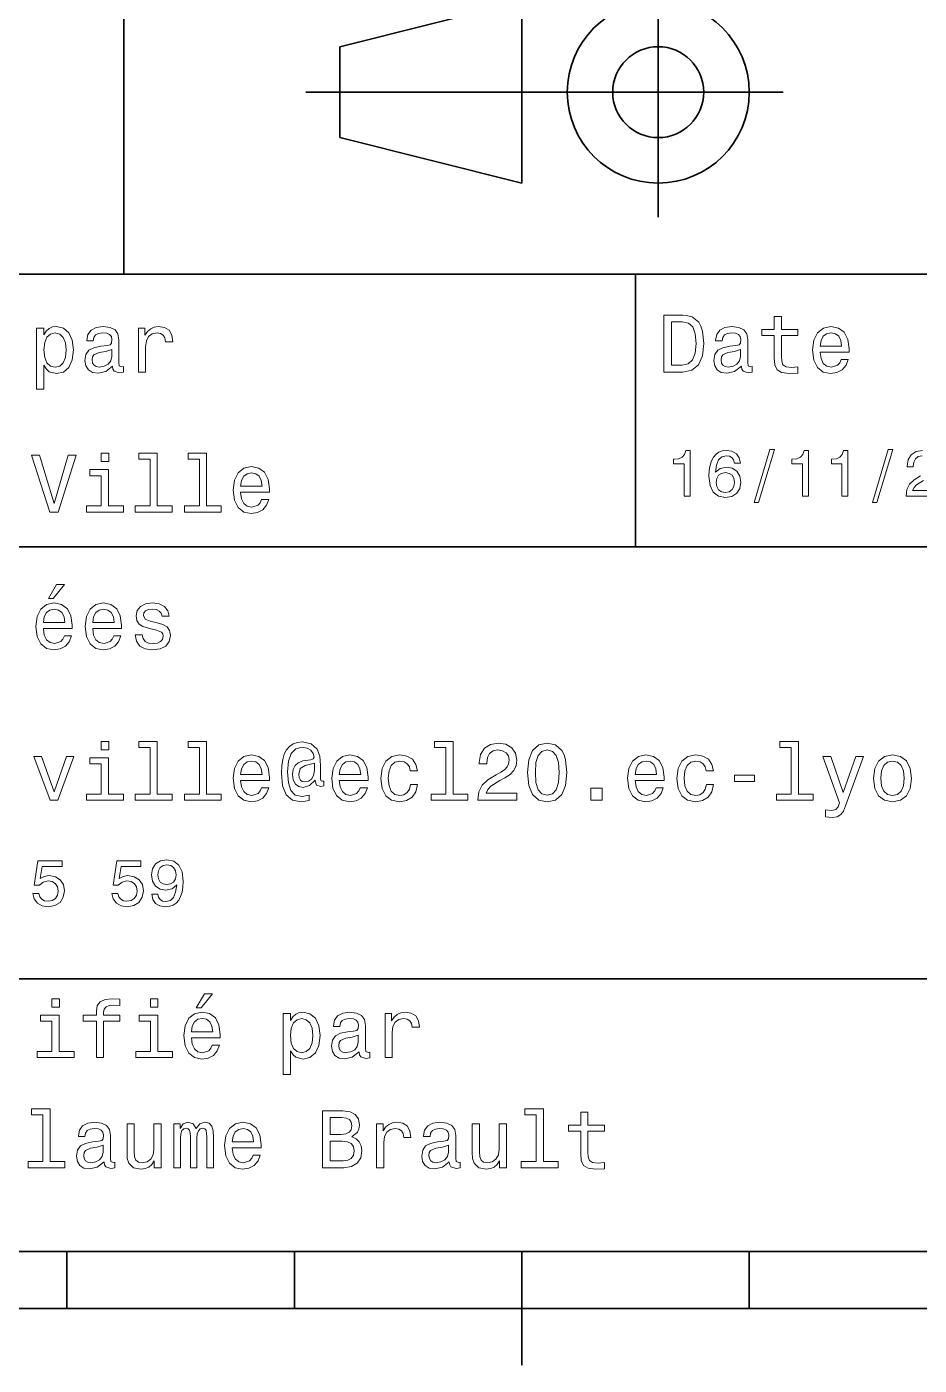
# Model space of a CAD drawing. Extents: x 0 to 420, y 0 to 297.
# Drawn here: x 238.2 to 277.5, y 5 to 63.9 of the extents above; entities that cross this region are included whole.
import ezdxf

# ---------------------------------------------------------------- set-up
doc = ezdxf.new("R2010")
doc.units = 0

msp = doc.modelspace()

# ---------------------------------------------------------------- linework, layer by layer
at = {"color": 7, "lineweight": 35, "ltscale": 0.425}
msp.add_line((242.5, 53), (242.5, 70), dxfattribs=at)
at = {"color": 7, "lineweight": 35, "ltscale": 0.275}
msp.add_line((266, 55.5), (266, 66.5), dxfattribs=at)
at = {"color": 7, "lineweight": 35, "ltscale": 0.206155}
for p, q in [((252, 63), (260, 65)), ((260, 57), (252, 59))]:
    msp.add_line(p, q, dxfattribs=at)
at = {"color": 7, "lineweight": 35, "ltscale": 0.2}
msp.add_line((260, 65), (260, 57), dxfattribs=at)
at = {"color": 7, "lineweight": 35, "ltscale": 0.1}
msp.add_line((252, 59), (252, 63), dxfattribs=at)
at = {"color": 7, "lineweight": 35}
for p, q in [((250.5, 61), (271.5, 61)), ((220, 53), (285, 53)), ((220, 41), (285, 41)), ((220, 22), (285, 22)), ((10, 10), (410, 10)), ((220, 10), (410, 10)), ((110, 7.5), (310, 7.5))]:
    msp.add_line(p, q, dxfattribs=at)
at = {"color": 7, "lineweight": 35, "ltscale": 0.3}
msp.add_line((265, 41), (265, 53), dxfattribs=at)
at = {"color": 7, "lineweight": 35, "ltscale": 0.0625}
for p, q in [((240, 10), (240, 7.5)), ((250, 10), (250, 7.5)), ((270, 10), (270, 7.5))]:
    msp.add_line(p, q, dxfattribs=at)
at = {"color": 7, "lineweight": 35, "ltscale": 0.125}
msp.add_line((260, 10), (260, 5), dxfattribs=at)
at = {"color": 7, "lineweight": 13}
for points in [[(238.986313, 50.326012), (238.986313, 50.625), (238.669312, 50.625), (238.669312, 47.941284), (238.986313, 47.941284), (238.986313, 48.98595), (239.097977, 48.816643), (239.22406, 48.704971), (239.541061, 48.62212), (239.843658, 48.690563), (240.081406, 48.895893), (240.236313, 49.2201), (240.293945, 49.659584), (240.236313, 50.095463), (240.081406, 50.41967), (239.843658, 50.621399), (239.541061, 50.693443), (239.368164, 50.671829), (239.220459, 50.603386), (239.094376, 50.488113)], [(242.005051, 48.942726), (242.005051, 48.931919), (242.023056, 48.809441), (242.077087, 48.722984), (242.304031, 48.654541), (242.480545, 48.683357), (242.480545, 48.928314), (242.404907, 48.917507), (242.304031, 48.96434), (242.286026, 49.108429), (242.286026, 50.109871), (242.242798, 50.365635), (242.116714, 50.54575), (241.896973, 50.65382), (241.587173, 50.693443), (241.284576, 50.650219), (241.061234, 50.52774), (240.920746, 50.336815), (240.873917, 50.084656), (240.873917, 50.063042), (241.158508, 50.063042), (241.183716, 50.21434), (241.26297, 50.322407), (241.392654, 50.387249), (241.57637, 50.412464), (241.752884, 50.394455), (241.878967, 50.34042), (241.95462, 50.246758), (241.979828, 50.117077), (241.965424, 49.965778), (241.907776, 49.890129), (241.763687, 49.854107), (241.493515, 49.825291), (241.183716, 49.760448), (240.963974, 49.645176), (240.83429, 49.465057), (240.794678, 49.19849), (240.830688, 48.960735), (240.942368, 48.784222), (241.122482, 48.67255), (241.371033, 48.632927), (241.706055, 48.708576)], [(243.143372, 48.690563), (243.460373, 48.690563), (243.460373, 49.796471), (243.492798, 50.063042), (243.590057, 50.253963), (243.748566, 50.369236), (243.96109, 50.408863), (244.119598, 50.383648), (244.23848, 50.3116), (244.310516, 50.189121), (244.335739, 50.023415), (244.656342, 50.023415), (244.613113, 50.315205), (244.494232, 50.524136), (244.296112, 50.650219), (244.02594, 50.693443), (243.842224, 50.664627), (243.683716, 50.592579), (243.543228, 50.4701), (243.431564, 50.304398), (243.431564, 50.625), (243.143372, 50.625)], [(267.080688, 51.190563), (266.248566, 51.190563), (266.248566, 48.690563), (267.080688, 48.690563), (267.473328, 48.769814), (267.765137, 49.011169), (267.945251, 49.40382), (268.010101, 49.940563), (267.952454, 50.488113), (267.880402, 50.70425), (267.779541, 50.877163), (267.487762, 51.111313), (267.296844, 51.168949)], [(267.055481, 50.891571), (267.329254, 50.837536), (267.516571, 50.671829), (267.628235, 50.376442), (267.664276, 49.940563), (267.624634, 49.519093), (267.51297, 49.223705), (267.322052, 49.047192), (267.055481, 48.989555), (266.583588, 48.989555), (266.583588, 50.891571)], [(269.656342, 48.942726), (269.656342, 48.931919), (269.674347, 48.809441), (269.728394, 48.722984), (269.955322, 48.654541), (270.131836, 48.683357), (270.131836, 48.928314), (270.056183, 48.917507), (269.955322, 48.96434), (269.937317, 49.108429), (269.937317, 50.109871), (269.894104, 50.365635), (269.768005, 50.54575), (269.548279, 50.65382), (269.238464, 50.693443), (268.935883, 50.650219), (268.712524, 50.52774), (268.572052, 50.336815), (268.525208, 50.084656), (268.525208, 50.063042), (268.809784, 50.063042), (268.835022, 50.21434), (268.914276, 50.322407), (269.043945, 50.387249), (269.227661, 50.412464), (269.404175, 50.394455), (269.530273, 50.34042), (269.605896, 50.246758), (269.631134, 50.117077), (269.61673, 49.965778), (269.559082, 49.890129), (269.414978, 49.854107), (269.144806, 49.825291), (268.835022, 49.760448), (268.615265, 49.645176), (268.485596, 49.465057), (268.445953, 49.19849), (268.481995, 48.960735), (268.593658, 48.784222), (268.773773, 48.67255), (269.022339, 48.632927), (269.357361, 48.708576)], [(271.100861, 50.289986), (271.100861, 49.320965), (271.122467, 49.007565), (271.223328, 48.791428), (271.425079, 48.665348), (271.767303, 48.62212), (272.141937, 48.640129), (272.141937, 48.913906), (271.868164, 48.892292), (271.619598, 48.921112), (271.486298, 49.011169), (271.42868, 49.162464), (271.417877, 49.375), (271.417877, 50.289986), (272.141937, 50.289986), (272.141937, 50.560158), (271.417877, 50.560158), (271.417877, 51.125721), (271.100861, 51.125721), (271.100861, 50.560158), (270.553314, 50.560158), (270.553314, 50.289986)], [(273.121765, 49.565922), (274.389771, 49.565922), (274.393372, 49.713619), (274.335724, 50.127884), (274.177246, 50.437683), (273.925079, 50.625), (273.590057, 50.693443), (273.262238, 50.621399), (273.010101, 50.41967), (272.847992, 50.091862), (272.790344, 49.659584), (272.844391, 49.216499), (273.00647, 48.892292), (273.255035, 48.690563), (273.579254, 48.62212), (273.860229, 48.668949), (274.09079, 48.791428), (274.260101, 48.98595), (274.357361, 49.245319), (274.043945, 49.245319), (273.979095, 49.101227), (273.885437, 48.993156), (273.618866, 48.9067), (273.413544, 48.946327), (273.258636, 49.072407), (273.157776, 49.27774), (273.121765, 49.555115)], [(239.48703, 48.9067), (239.27449, 48.953533), (239.119598, 49.097622), (239.022339, 49.331772), (238.989914, 49.659584), (239.022339, 49.983791), (239.119598, 50.217941), (239.27449, 50.358429), (239.48703, 50.408863), (239.681549, 50.358429), (239.836456, 50.21434), (239.933716, 49.98019), (239.969742, 49.659584), (239.933716, 49.335377), (239.836456, 49.097622), (239.681549, 48.953533)], [(273.121765, 49.832493), (273.161377, 50.081055), (273.258636, 50.264771), (273.406342, 50.376442), (273.600861, 50.416069), (273.791779, 50.376442), (273.939484, 50.264771), (274.029541, 50.081055), (274.061951, 49.832493)], [(241.969025, 49.367798), (241.925797, 49.180477), (241.810516, 49.036385), (241.637604, 48.942726), (241.425079, 48.910305), (241.288177, 48.928314), (241.190918, 48.98595), (241.129684, 49.086815), (241.111679, 49.227306), (241.126083, 49.353386), (241.183716, 49.443443), (241.414261, 49.544312), (241.706055, 49.587536), (241.969025, 49.673992)], [(269.620331, 49.367798), (269.577087, 49.180477), (269.461823, 49.036385), (269.28891, 48.942726), (269.076355, 48.910305), (268.939484, 48.928314), (268.842224, 48.98595), (268.780975, 49.086815), (268.76297, 49.227306), (268.777374, 49.353386), (268.835022, 49.443443), (269.065552, 49.544312), (269.357361, 49.587536), (269.620331, 49.673992)], [(240.059799, 45.03458), (239.432999, 42.905621), (238.788177, 45.03458), (238.445969, 45.03458), (239.252884, 42.530979), (239.613113, 42.530979), (240.402023, 45.03458)], [(241.835739, 45.117435), (241.500717, 45.117435), (241.500717, 44.757202), (241.835739, 44.757202)], [(243.654907, 44.850864), (243.654907, 42.79755), (243.002884, 42.79755), (243.002884, 42.530979), (244.620316, 42.530979), (244.620316, 42.79755), (243.971909, 42.79755), (243.971909, 45.117435), (243.157776, 45.117435), (243.157776, 44.850864)], [(245.823486, 44.850864), (245.823486, 42.79755), (245.171478, 42.79755), (245.171478, 42.530979), (246.78891, 42.530979), (246.78891, 42.79755), (246.140488, 42.79755), (246.140488, 45.117435), (245.32637, 45.117435), (245.32637, 44.850864)], [(267.141205, 43.224785), (267.403473, 43.224785), (267.403473, 45.239193), (267.207489, 45.239193), (267.155609, 45.0634), (267.05188, 44.945248), (266.893372, 44.876083), (266.674347, 44.853027), (266.674347, 44.648415), (267.141205, 44.648415)], [(269.619598, 44.685879), (269.56485, 44.919308), (269.438049, 45.09222), (269.242065, 45.201729), (268.988464, 45.239193), (268.818451, 45.219021), (268.671478, 45.164265), (268.541779, 45.074928), (268.432281, 44.948128), (268.345825, 44.789627), (268.28244, 44.596542), (268.242065, 44.368877), (268.23056, 44.112392), (268.276672, 43.703171), (268.417877, 43.406342), (268.645538, 43.227665), (268.956787, 43.167149), (269.236328, 43.219021), (269.449585, 43.354469), (269.587891, 43.567726), (269.636902, 43.838619), (269.587891, 44.112392), (269.455322, 44.322769), (269.250732, 44.455334), (268.997131, 44.501442), (268.723358, 44.443806), (268.518738, 44.279541), (268.561951, 44.596542), (268.654175, 44.824207), (268.79538, 44.959656), (268.991364, 45.005764), (269.135437, 44.982712), (269.244965, 44.922192), (269.317017, 44.821327), (269.354462, 44.685879)], [(270.213257, 42.956772), (270.412109, 42.956772), (271.109528, 45.279541), (270.907776, 45.279541)], [(272.345825, 43.224785), (272.608063, 43.224785), (272.608063, 45.239193), (272.412109, 45.239193), (272.360229, 45.0634), (272.2565, 44.945248), (272.097992, 44.876083), (271.878967, 44.853027), (271.878967, 44.648415), (272.345825, 44.648415)], [(274.080688, 43.224785), (274.342957, 43.224785), (274.342957, 45.239193), (274.146973, 45.239193), (274.095093, 45.0634), (273.991364, 44.945248), (273.832855, 44.876083), (273.613831, 44.853027), (273.613831, 44.648415), (274.080688, 44.648415)], [(275.417877, 42.956772), (275.61673, 42.956772), (276.314117, 45.279541), (276.112396, 45.279541)], [(241.824921, 42.79755), (241.824921, 44.400574), (241.010803, 44.400574), (241.010803, 44.130402), (241.507935, 44.130402), (241.507935, 42.79755), (240.859512, 42.79755), (240.859512, 42.530979), (242.480545, 42.530979), (242.480545, 42.79755)], [(247.639053, 43.406338), (248.907059, 43.406338), (248.91066, 43.554035), (248.853027, 43.9683), (248.694534, 44.278099), (248.442368, 44.465416), (248.107346, 44.533859), (247.779541, 44.461815), (247.527374, 44.260086), (247.36528, 43.932278), (247.307648, 43.5), (247.361679, 43.056915), (247.523773, 42.732708), (247.772339, 42.530979), (248.096542, 42.462536), (248.377533, 42.509365), (248.608078, 42.631844), (248.777374, 42.826366), (248.874649, 43.085735), (248.561249, 43.085735), (248.496399, 42.941643), (248.40274, 42.833572), (248.136169, 42.747116), (247.930847, 42.786743), (247.77594, 42.912823), (247.675079, 43.118156), (247.639053, 43.395531)], [(247.639053, 43.672909), (247.67868, 43.921471), (247.77594, 44.105186), (247.92363, 44.216858), (248.118164, 44.256485), (248.309082, 44.216858), (248.456772, 44.105186), (248.546829, 43.921471), (248.579254, 43.672909)], [(269.357361, 43.835735), (269.325653, 43.654179), (269.244965, 43.51585), (269.115265, 43.423634), (268.953888, 43.394814), (268.783875, 43.423634), (268.654175, 43.51297), (268.570618, 43.651299), (268.544678, 43.832855), (268.573486, 44.011528), (268.654175, 44.146976), (268.786743, 44.233429), (268.965424, 44.265129), (269.121033, 44.233429), (269.244965, 44.149857), (269.325653, 44.014412)], [(239.184433, 38.728386), (239.396973, 38.728386), (239.89769, 39.340778), (239.544662, 39.340778)], [(238.964691, 37.406338), (240.232712, 37.406338), (240.236313, 37.554035), (240.17868, 37.9683), (240.020172, 38.278099), (239.768005, 38.465416), (239.432999, 38.533859), (239.105194, 38.461815), (238.853027, 38.260086), (238.690918, 37.932278), (238.633286, 37.5), (238.687317, 37.056915), (238.849426, 36.732708), (239.097977, 36.530979), (239.422195, 36.462536), (239.703171, 36.509365), (239.933716, 36.631844), (240.103027, 36.826366), (240.200287, 37.085735), (239.886887, 37.085735), (239.822052, 36.941643), (239.728394, 36.833572), (239.461823, 36.747116), (239.256485, 36.786743), (239.101593, 36.912823), (239.000717, 37.118156), (238.964691, 37.395531)], [(241.133286, 37.406338), (242.401306, 37.406338), (242.404907, 37.554035), (242.34726, 37.9683), (242.188766, 38.278099), (241.9366, 38.465416), (241.601593, 38.533859), (241.273773, 38.461815), (241.021606, 38.260086), (240.859512, 37.932278), (240.80188, 37.5), (240.855911, 37.056915), (241.018005, 36.732708), (241.266571, 36.530979), (241.590775, 36.462536), (241.871765, 36.509365), (242.10231, 36.631844), (242.271606, 36.826366), (242.368881, 37.085735), (242.055481, 37.085735), (241.990631, 36.941643), (241.896973, 36.833572), (241.630402, 36.747116), (241.425079, 36.786743), (241.270172, 36.912823), (241.169312, 37.118156), (241.133286, 37.395531)], [(243.971909, 37.658501), (243.66571, 37.730545), (243.438766, 37.8134), (243.363113, 37.982708), (243.384735, 38.101585), (243.460373, 38.188038), (243.582855, 38.242073), (243.759369, 38.263687), (243.92868, 38.242073), (244.061966, 38.177231), (244.148422, 38.079971), (244.184448, 37.950287), (244.494232, 37.950287), (244.494232, 37.957493), (244.440201, 38.191643), (244.292511, 38.375359), (244.061966, 38.490635), (243.759369, 38.533859), (243.453171, 38.490635), (243.229828, 38.371758), (243.08934, 38.195244), (243.046112, 37.971901), (243.078537, 37.755764), (243.179398, 37.604465), (243.345108, 37.496399), (243.586456, 37.42075), (243.939484, 37.334293), (244.155624, 37.244236), (244.213257, 37.172188), (244.234879, 37.064121), (244.202454, 36.930836), (244.115997, 36.829971), (243.97551, 36.765129), (243.788193, 36.743515), (243.590057, 36.765129), (243.445969, 36.840778), (243.348709, 36.963257), (243.309082, 37.132565), (243.002884, 37.132565), (243.053314, 36.844379), (243.201004, 36.635445), (243.435165, 36.509365), (243.759369, 36.462536), (244.097992, 36.509365), (244.346542, 36.635445), (244.497833, 36.837173), (244.55188, 37.100143), (244.512253, 37.327087), (244.400574, 37.481987), (244.216858, 37.582851)], [(238.964691, 37.672909), (239.004318, 37.921471), (239.101593, 38.105186), (239.249283, 38.216858), (239.443802, 38.256485), (239.63472, 38.216858), (239.782425, 38.105186), (239.872482, 37.921471), (239.904907, 37.672909)], [(241.133286, 37.672909), (241.172913, 37.921471), (241.270172, 38.105186), (241.417862, 38.216858), (241.612396, 38.256485), (241.803314, 38.216858), (241.951004, 38.105186), (242.041061, 37.921471), (242.073486, 37.672909)], [(241.835739, 32.4366), (241.500717, 32.4366), (241.500717, 32.076366), (241.835739, 32.076366)], [(243.654907, 32.170029), (243.654907, 30.116714), (243.002884, 30.116714), (243.002884, 29.850143), (244.620316, 29.850143), (244.620316, 30.116714), (243.971909, 30.116714), (243.971909, 32.4366), (243.157776, 32.4366), (243.157776, 32.170029)], [(245.823486, 32.170029), (245.823486, 30.116714), (245.171478, 30.116714), (245.171478, 29.850143), (246.78891, 29.850143), (246.78891, 30.116714), (246.140488, 30.116714), (246.140488, 32.4366), (245.32637, 32.4366), (245.32637, 32.170029)], [(251.298996, 30.487751), (251.298996, 30.696686), (251.241364, 30.685879), (251.172913, 30.711094), (251.151306, 30.786743), (251.151306, 31.377522), (251.122482, 31.795389), (251.007202, 32.105186), (250.73703, 32.335735), (250.358795, 32.418587), (250.139053, 32.396973), (249.951736, 32.33213), (249.789627, 32.224064), (249.659943, 32.072765), (249.559082, 31.881844), (249.48703, 31.647694), (249.443802, 31.366714), (249.429398, 31.049711), (249.479828, 30.491354), (249.641937, 30.0951), (249.912109, 29.857347), (250.297546, 29.7817), (250.650574, 29.839336), (250.650574, 30.077089), (250.34079, 30.019451), (250.041794, 30.08069), (249.843658, 30.278818), (249.735596, 30.613832), (249.703171, 31.100143), (249.739197, 31.575647), (249.861679, 31.914265), (250.059799, 32.119595), (250.347992, 32.188038), (250.567734, 32.148415), (250.729828, 32.054756), (250.830688, 31.914265), (250.866714, 31.752161), (250.827087, 31.672911), (250.719025, 31.636887), (250.365997, 31.582851), (250.171478, 31.503601), (250.030975, 31.381123), (249.948135, 31.211815), (249.922913, 30.988472), (249.955338, 30.747118), (250.045395, 30.567001), (250.193085, 30.45533), (250.387604, 30.419308), (250.672195, 30.494957), (250.913544, 30.732708), (250.913544, 30.711094), (250.971191, 30.520172), (251.169312, 30.462536)], [(256.666443, 32.170029), (256.666443, 30.116714), (256.014404, 30.116714), (256.014404, 29.850143), (257.631836, 29.850143), (257.631836, 30.116714), (256.983429, 30.116714), (256.983429, 32.4366), (256.169312, 32.4366), (256.169312, 32.170029)], [(271.846527, 32.170029), (271.846527, 30.116714), (271.194519, 30.116714), (271.194519, 29.850143), (272.811951, 29.850143), (272.811951, 30.116714), (272.163544, 30.116714), (272.163544, 32.4366), (271.349426, 32.4366), (271.349426, 32.170029)], [(247.639053, 30.725504), (248.907059, 30.725504), (248.91066, 30.873198), (248.853027, 31.287464), (248.694534, 31.597261), (248.442368, 31.784582), (248.107346, 31.853025), (247.779541, 31.780979), (247.527374, 31.57925), (247.36528, 31.25144), (247.307648, 30.819164), (247.361679, 30.37608), (247.523773, 30.051872), (247.772339, 29.850143), (248.096542, 29.7817), (248.377533, 29.828529), (248.608078, 29.951008), (248.777374, 30.145533), (248.874649, 30.404898), (248.561249, 30.404898), (248.496399, 30.260807), (248.40274, 30.152737), (248.136169, 30.066282), (247.930847, 30.105907), (247.77594, 30.231987), (247.675079, 30.437319), (247.639053, 30.714697)], [(251.976227, 30.725504), (253.244232, 30.725504), (253.247849, 30.873198), (253.190201, 31.287464), (253.031708, 31.597261), (252.779541, 31.784582), (252.444534, 31.853025), (252.116714, 31.780979), (251.864563, 31.57925), (251.702454, 31.25144), (251.644821, 30.819164), (251.698853, 30.37608), (251.860962, 30.051872), (252.109512, 29.850143), (252.433716, 29.7817), (252.714706, 29.828529), (252.945251, 29.951008), (253.114563, 30.145533), (253.211823, 30.404898), (252.898422, 30.404898), (252.833572, 30.260807), (252.739914, 30.152737), (252.473343, 30.066282), (252.268021, 30.105907), (252.113113, 30.231987), (252.012253, 30.437319), (251.976227, 30.714697)], [(255.099426, 31.143372), (255.412827, 31.143372), (255.347992, 31.431555), (255.193085, 31.658501), (254.951736, 31.79899), (254.638336, 31.853025), (254.292511, 31.780979), (254.029541, 31.57925), (253.863831, 31.25144), (253.806198, 30.811958), (253.860229, 30.37608), (254.022339, 30.051872), (254.278107, 29.850143), (254.627533, 29.7817), (254.937317, 29.835733), (255.17868, 29.987032), (255.344391, 30.224783), (255.416428, 30.541786), (255.113831, 30.541786), (255.059799, 30.340057), (254.958939, 30.188761), (254.81485, 30.0951), (254.638336, 30.066282), (254.418594, 30.113111), (254.260101, 30.257204), (254.162827, 30.491354), (254.130402, 30.822765), (254.162827, 31.146973), (254.263702, 31.381123), (254.425797, 31.525215), (254.638336, 31.575647), (254.825653, 31.543226), (254.966141, 31.460375), (255.059799, 31.323486)], [(258.07132, 29.850143), (259.789612, 29.850143), (259.789612, 30.159943), (258.431549, 30.159943), (258.507202, 30.32925), (258.636902, 30.46974), (259.036743, 30.725504), (259.249268, 30.833572), (259.48703, 30.988472), (259.656342, 31.168587), (259.753601, 31.381123), (259.789612, 31.622478), (259.728394, 31.925072), (259.559082, 32.162823), (259.299713, 32.314121), (258.964691, 32.368156), (258.618866, 32.306915), (258.355896, 32.137608), (258.186615, 31.867435), (258.128967, 31.510807), (258.128967, 31.460375), (258.456787, 31.460375), (258.456787, 31.489193), (258.489197, 31.73415), (258.586456, 31.914265), (258.741364, 32.029537), (258.946686, 32.069164), (259.15564, 32.033142), (259.310516, 31.943083), (259.411377, 31.802593), (259.447418, 31.62608), (259.42218, 31.460375), (259.35376, 31.319883), (259.238464, 31.197405), (259.079987, 31.089336), (258.867432, 30.974062), (258.514404, 30.750719), (258.265869, 30.512968), (258.118164, 30.224783), (258.07132, 29.86095)], [(260.250732, 31.071325), (260.304749, 30.505762), (260.47406, 30.102304), (260.744232, 29.857347), (261.118866, 29.778097), (261.489929, 29.857347), (261.760101, 30.102304), (261.925781, 30.505762), (261.983429, 31.071325), (261.925781, 31.633286), (261.857361, 31.856628), (261.760101, 32.040344), (261.489929, 32.285301), (261.118866, 32.368156), (260.744232, 32.285301), (260.47406, 32.036743), (260.304749, 31.633286)], [(260.596558, 31.071325), (260.625366, 31.507204), (260.715424, 31.820604), (260.877533, 32.004322), (261.118866, 32.069164), (261.356628, 32.004322), (261.518738, 31.820604), (261.608795, 31.507204), (261.637604, 31.071325), (261.608795, 30.631844), (261.518738, 30.318443), (261.356628, 30.134726), (261.118866, 30.073486), (260.877533, 30.134726), (260.715424, 30.318443), (260.625366, 30.631844)], [(264.987762, 30.725504), (266.255768, 30.725504), (266.259369, 30.873198), (266.201721, 31.287464), (266.043213, 31.597261), (265.791077, 31.784582), (265.456055, 31.853025), (265.128235, 31.780979), (264.876068, 31.57925), (264.713989, 31.25144), (264.656342, 30.819164), (264.710388, 30.37608), (264.872467, 30.051872), (265.121033, 29.850143), (265.445251, 29.7817), (265.726227, 29.828529), (265.956787, 29.951008), (266.126068, 30.145533), (266.223328, 30.404898), (265.909943, 30.404898), (265.845093, 30.260807), (265.751434, 30.152737), (265.484863, 30.066282), (265.279541, 30.105907), (265.124634, 30.231987), (265.023773, 30.437319), (264.987762, 30.714697)], [(268.110962, 31.143372), (268.424347, 31.143372), (268.359497, 31.431555), (268.20462, 31.658501), (267.963257, 31.79899), (267.649841, 31.853025), (267.304016, 31.780979), (267.041077, 31.57925), (266.875366, 31.25144), (266.817719, 30.811958), (266.871765, 30.37608), (267.033875, 30.051872), (267.289612, 29.850143), (267.639038, 29.7817), (267.948853, 29.835733), (268.190186, 29.987032), (268.355896, 30.224783), (268.427948, 30.541786), (268.125366, 30.541786), (268.07132, 30.340057), (267.970459, 30.188761), (267.826355, 30.0951), (267.649841, 30.066282), (267.430115, 30.113111), (267.271606, 30.257204), (267.174347, 30.491354), (267.141937, 30.822765), (267.174347, 31.146973), (267.275208, 31.381123), (267.437317, 31.525215), (267.649841, 31.575647), (267.837158, 31.543226), (267.977661, 31.460375), (268.07132, 31.323486)], [(275.459656, 30.815561), (275.517273, 30.37608), (275.682983, 30.051872), (275.945953, 29.850143), (276.298981, 29.7817), (276.648407, 29.850143), (276.911377, 30.048271), (277.077087, 30.372478), (277.138306, 30.815561), (277.077087, 31.255043), (276.911377, 31.582851), (276.648407, 31.780979), (276.298981, 31.853025), (275.945953, 31.780979), (275.682983, 31.57925), (275.517273, 31.255043)], [(239.267288, 29.850143), (239.60231, 29.850143), (240.30835, 31.784582), (239.980545, 31.784582), (239.4366, 30.224783), (238.881851, 31.784582), (238.55043, 31.784582)], [(241.824921, 30.116714), (241.824921, 31.71974), (241.010803, 31.71974), (241.010803, 31.449568), (241.507935, 31.449568), (241.507935, 30.116714), (240.859512, 30.116714), (240.859512, 29.850143), (242.480545, 29.850143), (242.480545, 30.116714)], [(247.639053, 30.992075), (247.67868, 31.240633), (247.77594, 31.424351), (247.92363, 31.536022), (248.118164, 31.575647), (248.309082, 31.536022), (248.456772, 31.424351), (248.546829, 31.240633), (248.579254, 30.992075)], [(250.881134, 31.168587), (250.845108, 30.945244), (250.755051, 30.786743), (250.618164, 30.68948), (250.456055, 30.660662), (250.344391, 30.678673), (250.265137, 30.743515), (250.214706, 30.851583), (250.200287, 31.002882), (250.261536, 31.25144), (250.470459, 31.381123), (250.881134, 31.481987)], [(251.976227, 30.992075), (252.015854, 31.240633), (252.113113, 31.424351), (252.260803, 31.536022), (252.455338, 31.575647), (252.646255, 31.536022), (252.793945, 31.424351), (252.884003, 31.240633), (252.916428, 30.992075)], [(264.987762, 30.992075), (265.027374, 31.240633), (265.124634, 31.424351), (265.272339, 31.536022), (265.466858, 31.575647), (265.657776, 31.536022), (265.805481, 31.424351), (265.895538, 31.240633), (265.927948, 30.992075)], [(274.68515, 31.784582), (274.130402, 30.192362), (273.586456, 31.784582), (273.240631, 31.784582), (273.975494, 29.742075), (273.910645, 29.561958), (273.809784, 29.43948), (273.640472, 29.399855), (273.348694, 29.435879), (273.348694, 29.129683), (273.654907, 29.100864), (273.874634, 29.129683), (274.029541, 29.21974), (274.141205, 29.37464), (274.238464, 29.601583), (275.023773, 31.784582)], [(275.783844, 30.819164), (275.816284, 31.143372), (275.917145, 31.377522), (276.079254, 31.521614), (276.298981, 31.572046), (276.515137, 31.521614), (276.677216, 31.381123), (276.778076, 31.143372), (276.814117, 30.819164), (276.778076, 30.491354), (276.677216, 30.253601), (276.515137, 30.109509), (276.298981, 30.062679), (276.079254, 30.109509), (275.917145, 30.253601), (275.816284, 30.491354)], [(269.357361, 30.675072), (270.229095, 30.675072), (270.229095, 30.959654), (269.357361, 30.959654)], [(263.03891, 29.850143), (263.536011, 29.850143), (263.536011, 30.386887), (263.03891, 30.386887)], [(238.501434, 25.746399), (238.564835, 25.510088), (238.706055, 25.325649), (238.913544, 25.210375), (239.17868, 25.167149), (239.469742, 25.219021), (239.697403, 25.360231), (239.841492, 25.585016), (239.896255, 25.873199), (239.84726, 26.141211), (239.708939, 26.351585), (239.492798, 26.487032), (239.213257, 26.536024), (238.997116, 26.501442), (238.829971, 26.406342), (238.91066, 26.945246), (239.786743, 26.945246), (239.786743, 27.181557), (238.717575, 27.181557), (238.559082, 26.121038), (238.789627, 26.121038), (238.956772, 26.256485), (239.170029, 26.305477), (239.354462, 26.273777), (239.495682, 26.181557), (239.585007, 26.040346), (239.616714, 25.858791), (239.585007, 25.677235), (239.492798, 25.536024), (239.351578, 25.446688), (239.170029, 25.414986), (239.017288, 25.43516), (238.899139, 25.501442), (238.812683, 25.605188), (238.769455, 25.746399)], [(241.971176, 25.746399), (242.034576, 25.510088), (242.175797, 25.325649), (242.383286, 25.210375), (242.648407, 25.167149), (242.939484, 25.219021), (243.167145, 25.360231), (243.311234, 25.585016), (243.365997, 25.873199), (243.317001, 26.141211), (243.17868, 26.351585), (242.96254, 26.487032), (242.682999, 26.536024), (242.466858, 26.501442), (242.299713, 26.406342), (242.380402, 26.945246), (243.256485, 26.945246), (243.256485, 27.181557), (242.187317, 27.181557), (242.028824, 26.121038), (242.259369, 26.121038), (242.426514, 26.256485), (242.639771, 26.305477), (242.824203, 26.273777), (242.965424, 26.181557), (243.054749, 26.040346), (243.086456, 25.858791), (243.054749, 25.677235), (242.96254, 25.536024), (242.82132, 25.446688), (242.639771, 25.414986), (242.48703, 25.43516), (242.368881, 25.501442), (242.282425, 25.605188), (242.239197, 25.746399)], [(243.729111, 25.720463), (243.772339, 25.492796), (243.896255, 25.317003), (244.092224, 25.207495), (244.351593, 25.167149), (244.521606, 25.187321), (244.674347, 25.239195), (244.804031, 25.328531), (244.913544, 25.455332), (245, 25.613834), (245.0634, 25.809799), (245.100861, 26.034584), (245.11528, 26.293949), (245.066284, 26.700289), (244.925079, 26.99712), (244.700287, 27.175793), (244.391937, 27.239193), (244.109512, 27.187321), (243.896255, 27.048992), (243.757919, 26.835735), (243.711823, 26.567724), (243.757919, 26.291067), (243.893372, 26.080692), (244.095093, 25.948128), (244.351593, 25.9049), (244.622482, 25.959656), (244.827087, 26.126802), (244.780975, 25.806917), (244.688766, 25.579252), (244.547546, 25.443806), (244.354462, 25.400578), (244.204605, 25.42075), (244.095093, 25.48415), (244.023056, 25.585016), (243.994232, 25.720463)], [(243.991348, 26.570606), (244.020172, 26.749281), (244.100861, 26.890491), (244.227661, 26.979828), (244.391937, 27.011528), (244.561966, 26.979828), (244.69165, 26.890491), (244.772339, 26.752163), (244.804031, 26.573488), (244.772339, 26.391932), (244.69165, 26.256485), (244.559082, 26.172913), (244.383286, 26.144093), (244.224792, 26.172913), (244.100861, 26.256485), (244.020172, 26.38905)], [(245.690201, 20.728386), (245.90274, 20.728386), (246.403458, 21.340778), (246.05043, 21.340778)], [(239.667145, 21.117435), (239.332138, 21.117435), (239.332138, 20.757204), (239.667145, 20.757204)], [(241.295395, 20.130404), (241.295395, 18.530979), (241.612396, 18.530979), (241.612396, 20.130404), (242.332855, 20.130404), (242.332855, 20.400576), (241.612396, 20.400576), (241.612396, 20.519451), (241.637604, 20.663544), (241.720459, 20.760807), (241.860947, 20.818443), (242.062683, 20.840057), (242.332855, 20.825647), (242.332855, 21.099422), (241.990631, 21.117435), (241.680832, 21.085014), (241.464691, 20.987751), (241.335022, 20.818443), (241.295395, 20.577089), (241.295395, 20.400576), (240.715424, 20.400576), (240.715424, 20.130404)], [(244.004318, 21.117435), (243.669312, 21.117435), (243.669312, 20.757204), (244.004318, 20.757204)], [(239.656342, 18.79755), (239.656342, 20.400576), (238.842224, 20.400576), (238.842224, 20.130404), (239.33934, 20.130404), (239.33934, 18.79755), (238.690918, 18.79755), (238.690918, 18.530979), (240.311966, 18.530979), (240.311966, 18.79755)], [(243.993515, 18.79755), (243.993515, 20.400576), (243.179398, 20.400576), (243.179398, 20.130404), (243.676514, 20.130404), (243.676514, 18.79755), (243.028107, 18.79755), (243.028107, 18.530979), (244.649139, 18.530979), (244.649139, 18.79755)], [(245.470459, 19.40634), (246.73848, 19.40634), (246.742081, 19.554033), (246.684448, 19.9683), (246.52594, 20.278097), (246.273773, 20.465418), (245.938766, 20.533861), (245.610962, 20.461815), (245.358795, 20.260086), (245.196686, 19.932276), (245.139053, 19.5), (245.193085, 19.056915), (245.355194, 18.732708), (245.603745, 18.530979), (245.927948, 18.462536), (246.208939, 18.509365), (246.439484, 18.631844), (246.608795, 18.826368), (246.706055, 19.085733), (246.392654, 19.085733), (246.32782, 18.941643), (246.234146, 18.833572), (245.967575, 18.747118), (245.762253, 18.786743), (245.607346, 18.912823), (245.506485, 19.118155), (245.470459, 19.395533)], [(245.470459, 19.672911), (245.510086, 19.921469), (245.607346, 20.105186), (245.755051, 20.216858), (245.94957, 20.256483), (246.140488, 20.216858), (246.288193, 20.105186), (246.37825, 19.921469), (246.41066, 19.672911)], [(249.829254, 20.166426), (249.829254, 20.465418), (249.512253, 20.465418), (249.512253, 17.7817), (249.829254, 17.7817), (249.829254, 18.826368), (249.940918, 18.657061), (250.067001, 18.545389), (250.384003, 18.462536), (250.6866, 18.530979), (250.924347, 18.736311), (251.079254, 19.060518), (251.136887, 19.5), (251.079254, 19.935879), (250.924347, 20.260086), (250.6866, 20.461815), (250.384003, 20.533861), (250.211105, 20.512247), (250.0634, 20.443804), (249.937317, 20.328529)], [(250.329971, 18.747118), (250.117432, 18.793947), (249.96254, 18.93804), (249.86528, 19.17219), (249.832855, 19.5), (249.86528, 19.824207), (249.96254, 20.058357), (250.117432, 20.198847), (250.329971, 20.249279), (250.524506, 20.198847), (250.679398, 20.054754), (250.776657, 19.820604), (250.812683, 19.5), (250.776657, 19.175793), (250.679398, 18.93804), (250.524506, 18.793947)], [(252.847992, 18.78314), (252.847992, 18.772333), (252.865997, 18.649855), (252.920029, 18.5634), (253.146973, 18.494957), (253.323486, 18.523775), (253.323486, 18.768732), (253.247849, 18.757925), (253.146973, 18.804754), (253.128967, 18.948847), (253.128967, 19.950287), (253.085739, 20.206051), (252.959656, 20.386166), (252.739914, 20.494236), (252.430115, 20.533861), (252.127533, 20.490633), (251.904175, 20.368155), (251.763687, 20.177233), (251.716858, 19.925072), (251.716858, 19.903458), (252.00145, 19.903458), (252.026657, 20.054754), (252.105911, 20.162823), (252.235596, 20.227665), (252.419312, 20.252882), (252.595825, 20.234869), (252.721909, 20.180836), (252.797562, 20.087175), (252.822769, 19.957493), (252.808365, 19.806194), (252.750732, 19.730547), (252.606628, 19.694523), (252.336456, 19.665705), (252.026657, 19.600864), (251.806915, 19.48559), (251.677246, 19.305475), (251.637619, 19.038904), (251.67363, 18.801151), (251.785309, 18.62464), (251.965424, 18.512968), (252.213989, 18.473343), (252.548996, 18.54899)], [(253.986313, 18.530979), (254.303314, 18.530979), (254.303314, 19.636887), (254.335739, 19.903458), (254.432999, 20.094379), (254.591507, 20.209654), (254.804047, 20.249279), (254.96254, 20.224062), (255.081421, 20.152016), (255.153473, 20.029537), (255.17868, 19.863832), (255.499283, 19.863832), (255.456055, 20.155619), (255.337189, 20.364553), (255.139053, 20.490633), (254.868881, 20.533861), (254.685165, 20.505043), (254.526657, 20.432997), (254.386169, 20.310518), (254.274506, 20.144812), (254.274506, 20.465418), (253.986313, 20.465418)], [(252.811966, 19.208212), (252.768738, 19.020893), (252.653458, 18.876801), (252.48056, 18.78314), (252.268021, 18.750719), (252.131134, 18.768732), (252.033875, 18.826368), (251.972626, 18.927233), (251.95462, 19.067722), (251.969025, 19.193804), (252.026657, 19.283861), (252.257202, 19.384726), (252.548996, 19.427954), (252.811966, 19.514408)], [(238.945953, 16.010447), (238.945953, 13.957133), (238.29393, 13.957133), (238.29393, 13.690562), (239.911377, 13.690562), (239.911377, 13.957133), (239.262955, 13.957133), (239.262955, 16.277018), (238.448837, 16.277018), (238.448837, 16.010447)], [(252.523041, 15.041427), (252.775208, 15.25036), (252.840042, 15.39085), (252.861664, 15.563761), (252.814835, 15.833934), (252.674347, 16.028458), (252.447388, 16.147335), (252.130402, 16.190563), (251.240631, 16.190563), (251.240631, 13.690562), (252.180832, 13.690562), (252.515839, 13.740994), (252.764404, 13.888689), (252.919296, 14.122839), (252.973328, 14.439842), (252.940918, 14.652378), (252.854462, 14.828891), (252.713959, 14.958574)], [(260.631836, 16.010447), (260.631836, 13.957133), (259.979828, 13.957133), (259.979828, 13.690562), (261.59726, 13.690562), (261.59726, 13.957133), (260.948853, 13.957133), (260.948853, 16.277018), (260.134705, 16.277018), (260.134705, 16.010447)], [(262.595093, 15.289986), (262.595093, 14.320966), (262.616699, 14.007565), (262.71756, 13.791427), (262.919312, 13.665346), (263.261536, 13.622118), (263.636169, 13.64013), (263.636169, 13.913905), (263.362396, 13.892291), (263.113831, 13.92111), (262.98053, 14.011168), (262.922913, 14.162464), (262.912109, 14.375), (262.912109, 15.289986), (263.636169, 15.289986), (263.636169, 15.560159), (262.912109, 15.560159), (262.912109, 16.125721), (262.595093, 16.125721), (262.595093, 15.560159), (262.047546, 15.560159), (262.047546, 15.289986)], [(241.63327, 13.942723), (241.63327, 13.931917), (241.651291, 13.809439), (241.705322, 13.722983), (241.932266, 13.654539), (242.10878, 13.683357), (242.10878, 13.928314), (242.033127, 13.917507), (241.932266, 13.964337), (241.914246, 14.10843), (241.914246, 15.109871), (241.871033, 15.365634), (241.744949, 15.54575), (241.525208, 15.653819), (241.215408, 15.693444), (240.912811, 15.650216), (240.689468, 15.527738), (240.548981, 15.336816), (240.502151, 15.084655), (240.502151, 15.063041), (240.786728, 15.063041), (240.811951, 15.214337), (240.891205, 15.322407), (241.020874, 15.387248), (241.204605, 15.412464), (241.381119, 15.394453), (241.507187, 15.340418), (241.58284, 15.246758), (241.608063, 15.117075), (241.593643, 14.965778), (241.536011, 14.89013), (241.391922, 14.854107), (241.12175, 14.825289), (240.811951, 14.760447), (240.592209, 14.645173), (240.462524, 14.465058), (240.422897, 14.198487), (240.458923, 13.960735), (240.570587, 13.784223), (240.750702, 13.672551), (240.999268, 13.632925), (241.33429, 13.708573)], [(244.144073, 15.625), (243.827072, 15.625), (243.827072, 14.508286), (243.791046, 14.248919), (243.686584, 14.0616), (243.52449, 13.946326), (243.311951, 13.910303), (243.142639, 13.939121), (243.034576, 14.025577), (242.973328, 14.173271), (242.958923, 14.382205), (242.958923, 15.625), (242.641922, 15.625), (242.641922, 14.353387), (242.652725, 14.097623), (242.721176, 13.885087), (242.930099, 13.690562), (243.265121, 13.622118), (243.445236, 13.647335), (243.600128, 13.712176), (243.733414, 13.823848), (243.841492, 13.985951), (243.841492, 13.690562), (244.144073, 13.690562)], [(244.695236, 13.690562), (244.987015, 13.690562), (244.987015, 14.983789), (245.005035, 15.178314), (245.059067, 15.318804), (245.141922, 15.401657), (245.249985, 15.434078), (245.336441, 15.40526), (245.394073, 15.333214), (245.422897, 15.210735), (245.433701, 15.048632), (245.433701, 13.690562), (245.707474, 13.690562), (245.707474, 14.983789), (245.725494, 15.174712), (245.779526, 15.315202), (245.865982, 15.401657), (245.974045, 15.434078), (246.060501, 15.40526), (246.118149, 15.333214), (246.154175, 15.048632), (246.154175, 13.690562), (246.445953, 13.690562), (246.445953, 15.027018), (246.427948, 15.304395), (246.3703, 15.516932), (246.255035, 15.646614), (246.067719, 15.693444), (245.847977, 15.621398), (245.678665, 15.412464), (245.54538, 15.617796), (245.322037, 15.693444), (245.116699, 15.621398), (244.976212, 15.419669), (244.976212, 15.625), (244.695236, 15.625)], [(247.267273, 14.565923), (248.535294, 14.565923), (248.538895, 14.713617), (248.481262, 15.127882), (248.322754, 15.43768), (248.070587, 15.625), (247.73558, 15.693444), (247.407776, 15.621398), (247.155609, 15.419669), (246.9935, 15.091859), (246.935867, 14.659582), (246.989899, 14.216499), (247.152008, 13.892291), (247.400558, 13.690562), (247.724777, 13.622118), (248.005753, 13.668948), (248.236298, 13.791427), (248.405609, 13.985951), (248.502869, 14.245317), (248.189468, 14.245317), (248.124634, 14.101225), (248.030975, 13.993155), (247.764404, 13.9067), (247.559067, 13.946326), (247.404175, 14.072407), (247.303299, 14.277738), (247.267273, 14.555116)], [(247.267273, 14.832493), (247.3069, 15.081052), (247.404175, 15.26477), (247.551865, 15.376441), (247.746384, 15.416066), (247.937302, 15.376441), (248.085007, 15.26477), (248.175064, 15.081052), (248.207489, 14.832493)], [(252.061951, 15.153098), (251.572037, 15.153098), (251.572037, 15.891571), (252.090775, 15.891571), (252.285294, 15.869957), (252.42218, 15.805116), (252.505035, 15.693444), (252.533844, 15.527738), (252.501434, 15.362032), (252.414978, 15.246758), (252.267273, 15.174712)], [(253.614548, 13.690562), (253.931549, 13.690562), (253.931549, 14.79647), (253.963974, 15.063041), (254.061234, 15.253963), (254.219727, 15.369237), (254.432266, 15.408862), (254.590775, 15.383646), (254.709641, 15.3116), (254.781693, 15.189121), (254.806915, 15.023416), (255.127518, 15.023416), (255.08429, 15.315202), (254.965408, 15.524136), (254.767288, 15.650216), (254.497101, 15.693444), (254.313385, 15.664625), (254.154892, 15.59258), (254.014404, 15.470101), (253.902725, 15.304395), (253.902725, 15.625), (253.614548, 15.625)], [(256.813385, 13.942723), (256.813385, 13.931917), (256.83139, 13.809439), (256.885437, 13.722983), (257.112396, 13.654539), (257.28891, 13.683357), (257.28891, 13.928314), (257.213257, 13.917507), (257.112396, 13.964337), (257.09436, 14.10843), (257.09436, 15.109871), (257.051147, 15.365634), (256.925049, 15.54575), (256.705322, 15.653819), (256.395538, 15.693444), (256.092926, 15.650216), (255.869583, 15.527738), (255.729095, 15.336816), (255.682266, 15.084655), (255.682266, 15.063041), (255.966858, 15.063041), (255.992065, 15.214337), (256.07132, 15.322407), (256.200989, 15.387248), (256.384705, 15.412464), (256.561218, 15.394453), (256.687317, 15.340418), (256.76297, 15.246758), (256.788177, 15.117075), (256.773773, 14.965778), (256.716125, 14.89013), (256.572021, 14.854107), (256.30188, 14.825289), (255.992065, 14.760447), (255.772324, 14.645173), (255.642639, 14.465058), (255.603012, 14.198487), (255.639038, 13.960735), (255.750717, 13.784223), (255.930832, 13.672551), (256.179382, 13.632925), (256.514404, 13.708573)], [(259.324188, 15.625), (259.007202, 15.625), (259.007202, 14.508286), (258.971161, 14.248919), (258.866699, 14.0616), (258.70459, 13.946326), (258.492065, 13.910303), (258.322754, 13.939121), (258.214691, 14.025577), (258.153442, 14.173271), (258.139038, 14.382205), (258.139038, 15.625), (257.822052, 15.625), (257.822052, 14.353387), (257.832855, 14.097623), (257.901276, 13.885087), (258.110229, 13.690562), (258.445251, 13.622118), (258.625366, 13.647335), (258.780243, 13.712176), (258.913544, 13.823848), (259.021606, 13.985951), (259.021606, 13.690562), (259.324188, 13.690562)], [(252.141205, 13.989553), (251.572037, 13.989553), (251.572037, 14.850505), (252.10878, 14.850505), (252.335724, 14.825289), (252.497833, 14.74964), (252.595093, 14.619957), (252.627518, 14.432637), (252.595093, 14.23451), (252.505035, 14.097623), (252.353729, 14.01477)], [(241.597244, 14.367796), (241.554016, 14.180476), (241.438751, 14.036384), (241.265839, 13.942723), (241.053299, 13.910303), (240.916412, 13.928314), (240.819153, 13.985951), (240.757919, 14.086816), (240.739899, 14.227305), (240.754303, 14.353387), (240.811951, 14.443444), (241.042496, 14.544309), (241.33429, 14.587536), (241.597244, 14.673991)], [(256.777374, 14.367796), (256.734131, 14.180476), (256.618866, 14.036384), (256.445953, 13.942723), (256.233429, 13.910303), (256.096527, 13.928314), (255.999268, 13.985951), (255.938034, 14.086816), (255.920013, 14.227305), (255.934433, 14.353387), (255.992065, 14.443444), (256.222626, 14.544309), (256.514404, 14.587536), (256.777374, 14.673991)]]:
    msp.add_lwpolyline(points, close=True, dxfattribs=at)
for points in [[(277.613831, 45.239193), (277.337189, 45.190201), (277.126801, 45.054756), (276.991364, 44.838619), (276.945251, 44.553314), (276.945251, 44.51297), (277.207489, 44.51297), (277.207489, 44.536022), (277.233429, 44.731991), (277.311249, 44.876083), (277.43515, 44.9683), (277.599426, 45)], [(277.536041, 44.12392), (277.253601, 43.945248), (277.054749, 43.755043), (276.936615, 43.524498), (276.899139, 43.233429), (276.899139, 43.224785), (278.273773, 43.224785)], [(278.273773, 43.472622), (277.187317, 43.472622), (277.247833, 43.60807), (277.351593, 43.720463), (277.671478, 43.925072)]]:
    msp.add_lwpolyline(points, dxfattribs=at)
at = {"color": 7, "lineweight": 35}
for radius in [4, 2]:
    msp.add_circle((266, 61), radius, dxfattribs=at)

doc.saveas('drawing.dxf')
